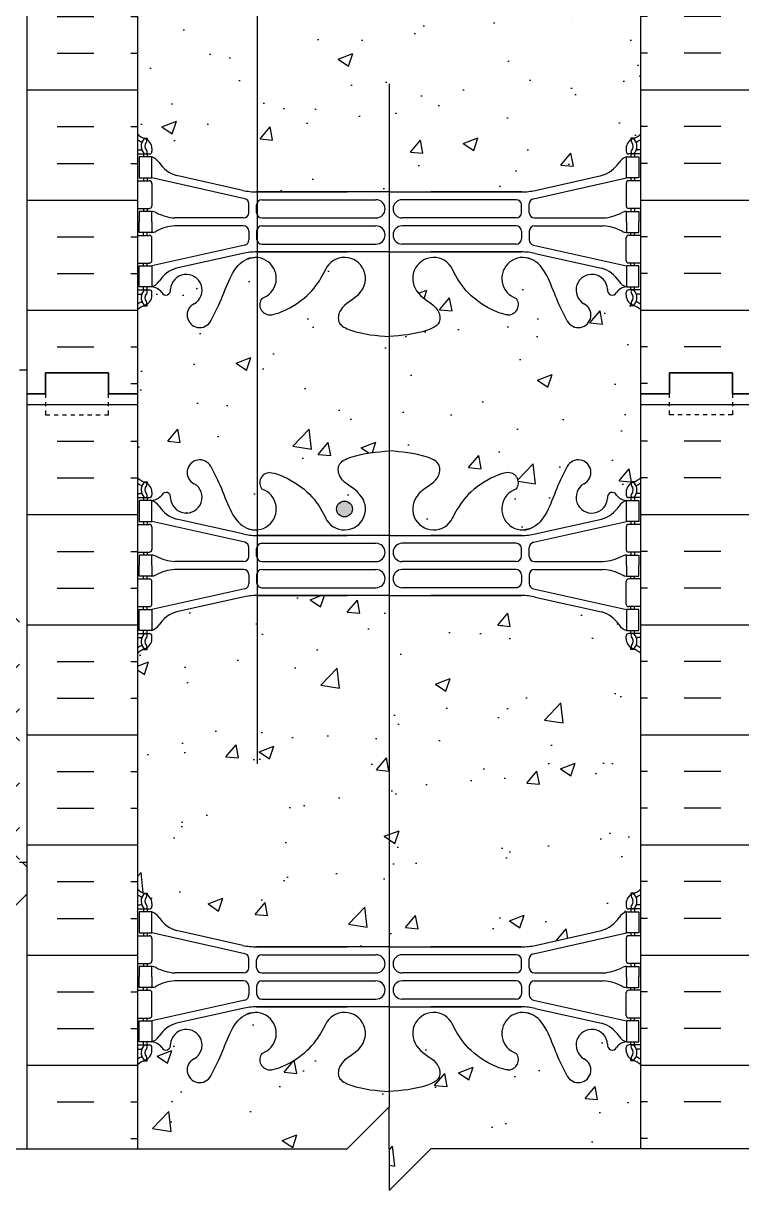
# Model space of a CAD drawing. Header units: inches. Extents: x 319.6 to 370.3, y 144.4 to 237.7.
# Drawn here: x 337.28 to 354.41, y 181.74 to 209.57 of the extents above; entities that cross this region are included whole.
import ezdxf

# ---------------------------------------------------------------- set-up
doc = ezdxf.new("R2010")
doc.units = ezdxf.units.IN
doc.header["$LTSCALE"] = 0.5
doc.header["$MEASUREMENT"] = 0
doc.linetypes.add('DASHED2', pattern=[0.375, 0.25, -0.125])
for name, color, linetype in [('HATCH', 12, 'Continuous'), ('line25', 2, 'Continuous'), ('LINE3', 3, 'Continuous'), ('LINE50', 5, 'Continuous'), ('LINE9', 9, 'Continuous'), ('Web_Edge', 9, 'Continuous')]:
    doc.layers.add(name, color=color, linetype=linetype)
pattern_1 = [(50, (0, 0), (3.5863, -0.31376), [0.375, -4.125]), (355, (0, 0), (-0.693757, 3.76096), [0.3, -3.3]), (100.4514, (0.299, -0.026), (2.892544, 3.4472), [0.3187, -3.50571]), (46.1842, (0, 1), (5.336207, -0.827596), [0.5625, -6.1875]), (96.6356, (0.4447, 0.931), (4.67331, 4.87059), [0.47805, -5.25857]), (351.1842, (0, 1), (4.67331, 4.87059), [0.45, -4.95]), (21, (0.5, 0.75), (2.984535, -2.013094), [0.375, -4.125]), (326, (0.5, 0.75), (1.216577, 3.62575), [0.3, -3.3]), (71.4514, (0.7487, 0.5822), (4.201112, 1.612656), [0.3187, -3.50571]), (37.5, (0, 0), (0.0607993, 1.6644693), [0, -3.26, 0, -3.35, 0, -3.3125]), (7.5, (0, 0), (1.315348, 1.9720586), [0, -1.91, 0, -3.185, 0, -1.2625]), (327.5, (-1.115, 0), (2.669112, -0.1127744), [0, -1.25, 0, -3.9, 0, -5.175]), (317.5, (-1.615, 0), (2.915931, 0.500525), [0, -1.625, 0, -2.59, 0, -3.675])]

# ---------------------------------------------------------------- blocks, each defined once
blk = doc.blocks.new('12-inch Hinge Pin Web')
at = {"layer": 'Web_Edge'}
for p, q in [((349.969, 208.905), (350.059, 208.905)), ((350.059, 208.905), (350.059, 208.863)), ((361.677, 208.905), (361.587, 208.905)), ((361.587, 208.905), (361.587, 208.863)), ((349.823, 208.626), (349.901, 208.626)), ((349.823, 208.526), (350.107, 208.526)), ((349.969, 208.526), (349.969, 208.456)), ((350.059, 208.526), (350.059, 208.456)), ((350.169, 208.656), (350.169, 208.588)), ((361.477, 208.656), (361.477, 208.588)), ((361.823, 208.526), (361.54, 208.526)), ((361.587, 208.526), (361.587, 208.456)), ((361.677, 208.526), (361.677, 208.456)), ((361.823, 208.626), (361.746, 208.626)), ((349.969, 207.956), (349.969, 207.886)), ((350.059, 207.956), (350.059, 207.886)), ((352.382, 207.459), (350.164, 207.956)), ((352.339, 207.658), (350.758, 208.011)), ((359.265, 207.459), (361.482, 207.956)), ((359.308, 207.658), (360.889, 208.011)), ((361.587, 207.956), (361.587, 207.886)), ((361.677, 207.956), (361.677, 207.886)), ((349.823, 207.886), (350.107, 207.886)), ((350.169, 207.823), (350.169, 207.288)), ((352.666, 207.622), (354.823, 207.622)), ((355.823, 207.622), (352.666, 207.622)), ((355.823, 207.622), (358.981, 207.622)), ((358.981, 207.622), (356.823, 207.622)), ((361.477, 207.823), (361.477, 207.288)), ((361.823, 207.886), (361.54, 207.886)), ((352.48, 207.125), (352.48, 207.337)), ((352.792, 207.435), (355.511, 207.435)), ((358.855, 207.435), (356.135, 207.435)), ((359.167, 207.125), (359.167, 207.337)), ((349.823, 207.226), (350.107, 207.226)), ((349.969, 207.226), (349.969, 207.156)), ((350.059, 207.226), (350.059, 207.156)), ((352.667, 207.126), (352.667, 207.31)), ((358.98, 207.126), (358.98, 207.31)), ((361.823, 207.226), (361.54, 207.226)), ((361.587, 207.226), (361.587, 207.156)), ((361.677, 207.226), (361.677, 207.156)), ((352.355, 207), (350.717, 207)), ((352.355, 206.812), (350.717, 206.812)), ((352.792, 207.001), (355.511, 207.001)), ((352.792, 206.811), (355.511, 206.811)), ((358.855, 207.001), (356.135, 207.001)), ((358.855, 206.811), (356.135, 206.811)), ((359.292, 207), (360.93, 207)), ((359.292, 206.812), (360.93, 206.812)), ((349.823, 206.586), (350.107, 206.586)), ((349.969, 206.586), (349.969, 206.656)), ((350.059, 206.586), (350.059, 206.656)), ((350.169, 205.988), (350.169, 206.523)), ((352.48, 206.687), (352.48, 206.475)), ((352.667, 206.686), (352.667, 206.502)), ((358.98, 206.686), (358.98, 206.502)), ((359.167, 206.687), (359.167, 206.475)), ((361.477, 205.988), (361.477, 206.523)), ((361.823, 206.586), (361.54, 206.586)), ((361.587, 206.586), (361.587, 206.656)), ((361.677, 206.586), (361.677, 206.656)), ((352.382, 206.353), (350.164, 205.856)), ((352.792, 206.377), (355.511, 206.377)), ((358.855, 206.377), (356.135, 206.377)), ((359.265, 206.353), (361.482, 205.856)), ((352.339, 206.154), (350.758, 205.801)), ((352.666, 206.19), (354.823, 206.19)), ((355.823, 206.19), (352.666, 206.19)), ((355.823, 206.19), (358.981, 206.19)), ((358.981, 206.19), (356.823, 206.19)), ((359.308, 206.154), (360.889, 205.801)), ((349.823, 205.926), (350.107, 205.926)), ((349.969, 205.856), (349.969, 205.926)), ((350.059, 205.856), (350.059, 205.926)), ((361.823, 205.926), (361.54, 205.926)), ((361.587, 205.856), (361.587, 205.926)), ((361.677, 205.856), (361.677, 205.926)), ((349.823, 205.286), (350.107, 205.286)), ((349.823, 205.186), (349.901, 205.186)), ((349.969, 205.286), (349.969, 205.356)), ((350.059, 205.286), (350.059, 205.356)), ((350.169, 205.156), (350.169, 205.223)), ((361.477, 205.156), (361.477, 205.223)), ((361.823, 205.286), (361.54, 205.286)), ((361.587, 205.286), (361.587, 205.356)), ((361.677, 205.286), (361.677, 205.356)), ((361.823, 205.186), (361.746, 205.186)), ((349.969, 204.907), (350.059, 204.907)), ((350.059, 204.907), (350.059, 204.949)), ((361.587, 204.907), (361.587, 204.949)), ((361.677, 204.907), (361.587, 204.907)), ((349.969, 199.097), (350.059, 199.097)), ((350.059, 199.097), (350.059, 199.055)), ((361.677, 199.097), (361.587, 199.097)), ((361.587, 199.097), (361.587, 199.055)), ((349.823, 198.818), (349.901, 198.818)), ((349.823, 198.718), (350.107, 198.718)), ((349.969, 198.718), (349.969, 198.648)), ((350.059, 198.718), (350.059, 198.648)), ((350.169, 198.848), (350.169, 198.781)), ((361.477, 198.848), (361.477, 198.781)), ((361.823, 198.718), (361.54, 198.718)), ((361.587, 198.718), (361.587, 198.648)), ((361.677, 198.718), (361.677, 198.648)), ((361.823, 198.818), (361.746, 198.818)), ((352.339, 197.85), (350.758, 198.203)), ((359.308, 197.85), (360.889, 198.203)), ((349.823, 198.078), (350.107, 198.078)), ((349.969, 198.148), (349.969, 198.078)), ((350.059, 198.148), (350.059, 198.078)), ((352.382, 197.652), (350.164, 198.148)), ((350.169, 198.016), (350.169, 197.481)), ((359.265, 197.652), (361.482, 198.148)), ((361.477, 198.016), (361.477, 197.481)), ((361.823, 198.078), (361.54, 198.078)), ((361.587, 198.148), (361.587, 198.078)), ((361.677, 198.148), (361.677, 198.078)), ((352.666, 197.814), (354.823, 197.814)), ((355.823, 197.814), (352.666, 197.814)), ((352.792, 197.627), (355.511, 197.627)), ((355.823, 197.814), (358.981, 197.814)), ((358.855, 197.627), (356.135, 197.627)), ((358.981, 197.814), (356.823, 197.814)), ((349.823, 197.418), (350.107, 197.418)), ((349.969, 197.418), (349.969, 197.348)), ((350.059, 197.418), (350.059, 197.348)), ((352.48, 197.317), (352.48, 197.53)), ((352.667, 197.318), (352.667, 197.502)), ((358.98, 197.318), (358.98, 197.502)), ((359.167, 197.317), (359.167, 197.53)), ((361.823, 197.418), (361.54, 197.418)), ((361.587, 197.418), (361.587, 197.348)), ((361.677, 197.418), (361.677, 197.348)), ((352.355, 197.192), (350.717, 197.192)), ((352.792, 197.193), (355.511, 197.193)), ((358.855, 197.193), (356.135, 197.193)), ((359.292, 197.192), (360.93, 197.192)), ((349.823, 196.778), (350.107, 196.778)), ((349.969, 196.778), (349.969, 196.848)), ((350.059, 196.778), (350.059, 196.848)), ((352.355, 197.004), (350.717, 197.004)), ((352.48, 196.879), (352.48, 196.667)), ((352.667, 196.878), (352.667, 196.694)), ((352.792, 197.003), (355.511, 197.003)), ((358.855, 197.003), (356.135, 197.003)), ((358.98, 196.878), (358.98, 196.694)), ((359.167, 196.879), (359.167, 196.667)), ((359.292, 197.004), (360.93, 197.004)), ((361.823, 196.778), (361.54, 196.778)), ((361.587, 196.778), (361.587, 196.848)), ((361.677, 196.778), (361.677, 196.848)), ((352.382, 196.545), (350.164, 196.048)), ((350.169, 196.181), (350.169, 196.716)), ((352.792, 196.569), (355.511, 196.569)), ((358.855, 196.569), (356.135, 196.569)), ((359.265, 196.545), (361.482, 196.048)), ((361.477, 196.181), (361.477, 196.716)), ((352.339, 196.347), (350.758, 195.994)), ((352.666, 196.383), (354.823, 196.383)), ((355.823, 196.383), (352.666, 196.383)), ((355.823, 196.383), (358.981, 196.383)), ((358.981, 196.383), (356.823, 196.383)), ((359.308, 196.347), (360.889, 195.994)), ((349.823, 196.118), (350.107, 196.118)), ((349.969, 196.048), (349.969, 196.118)), ((350.059, 196.048), (350.059, 196.118)), ((361.823, 196.118), (361.54, 196.118)), ((361.587, 196.048), (361.587, 196.118)), ((361.677, 196.048), (361.677, 196.118)), ((349.823, 195.478), (350.107, 195.478)), ((349.823, 195.378), (349.901, 195.378)), ((349.969, 195.478), (349.969, 195.548)), ((350.059, 195.478), (350.059, 195.548)), ((350.169, 195.348), (350.169, 195.416)), ((361.477, 195.348), (361.477, 195.416)), ((361.823, 195.478), (361.54, 195.478)), ((361.587, 195.478), (361.587, 195.548)), ((361.677, 195.478), (361.677, 195.548)), ((361.823, 195.378), (361.746, 195.378)), ((349.969, 195.099), (350.059, 195.099)), ((350.059, 195.099), (350.059, 195.141)), ((361.587, 195.099), (361.587, 195.141)), ((361.677, 195.099), (361.587, 195.099))]:
    blk.add_line(p, q, dxfattribs=at)
for points in [[(349.864, 207.956), (350.164, 207.956), (350.164, 208.456), (349.864, 208.456)], [(361.782, 207.956), (361.482, 207.956), (361.482, 208.456), (361.782, 208.456)], [(349.864, 205.856), (350.164, 205.856), (350.164, 205.356), (349.864, 205.356)], [(361.782, 205.856), (361.482, 205.856), (361.482, 205.356), (361.782, 205.356)], [(349.864, 198.148), (350.164, 198.148), (350.164, 198.648), (349.864, 198.648)], [(361.782, 198.148), (361.482, 198.148), (361.482, 198.648), (361.782, 198.648)], [(349.864, 196.048), (350.164, 196.048), (350.164, 195.548), (349.864, 195.548)], [(361.782, 196.048), (361.482, 196.048), (361.482, 195.548), (361.782, 195.548)]]:
    blk.add_lwpolyline(points, close=True, dxfattribs=at)
for points in [[(350.164, 206.906), (350.164, 207.156), (349.864, 207.156), (349.864, 206.906)], [(361.482, 206.906), (361.482, 207.156), (361.782, 207.156), (361.782, 206.906)], [(350.164, 206.906), (350.164, 206.656), (349.864, 206.656), (349.864, 206.906)], [(361.482, 206.906), (361.482, 206.656), (361.782, 206.656), (361.782, 206.906)], [(350.164, 197.098), (350.164, 197.348), (349.864, 197.348), (349.864, 197.098)], [(361.482, 197.098), (361.482, 197.348), (361.782, 197.348), (361.782, 197.098)], [(350.164, 197.098), (350.164, 196.848), (349.864, 196.848), (349.864, 197.098)], [(361.482, 197.098), (361.482, 196.848), (361.782, 196.848), (361.782, 197.098)]]:
    blk.add_lwpolyline(points, dxfattribs=at)
for centre, radius, start, end in [((351.309, 209.126), 0.3, 27.597, 243.9425), ((360.337, 209.126), 0.3, 296.0575, 152.403), ((352.982, 208.879), 0.242, 90, 218.2327), ((358.665, 208.879), 0.242, 321.7673, 90), ((350.169, 209.363), 0.5, 226.2109, 250.5288), ((350.169, 209.363), 0.6, 234.7832, 245.0748), ((350.163, 208.71), 0.25, 140.1145, 222.4609), ((349.907, 208.8), 0.021, 343.464, 63.9957), ((350.005, 208.841), 0.045, 321.448, 139.1879), ((349.919, 208.656), 0.25, 0, 70.5288), ((350.163, 208.71), 0.16, 140.0001, 222.4609), ((350.989, 208.532), 0.375, 182.9237, 59.8675), ((352.636, 208.254), 0.5, 246.2139, 71.7937), ((359.011, 208.254), 0.5, 108.2063, 293.7861), ((360.657, 208.532), 0.375, 120.1325, 357.0763), ((361.727, 208.656), 0.25, 109.4712, 180), ((361.641, 208.841), 0.045, 40.8121, 218.552), ((361.484, 208.71), 0.16, 317.5391, 39.9999), ((361.477, 209.363), 0.5, 289.4712, 313.7891), ((361.484, 208.71), 0.25, 317.5391, 39.8855), ((361.74, 208.8), 0.021, 116.0043, 196.536), ((361.477, 209.363), 0.6, 294.9252, 305.2168), ((349.902, 208.646), 0.0196, 269.4032, 15.4901), ((350.012, 208.572), 0.045, 222.4609, 42.4609), ((350.107, 208.588), 0.0625, 270, 0), ((350.127, 208.805), 0.352, 276.1291, 321.5331), ((350.042, 208.113), 0.364, 34.9775, 70.3387), ((350.504, 208.537), 0.113, 347.8156, 154.0569), ((354.761, 208.254), 0.5, 204.819, 44.1875), ((356.886, 208.254), 0.5, 135.8125, 335.181), ((361.143, 208.537), 0.113, 25.9431, 192.1844), ((361.52, 208.805), 0.352, 218.4669, 263.8709), ((361.605, 208.113), 0.364, 109.6613, 145.0225), ((361.54, 208.588), 0.0625, 180, 270), ((361.635, 208.572), 0.045, 137.5391, 317.5391), ((361.745, 208.646), 0.0196, 164.5099, 270.5968), ((350.965, 208.725), 0.743, 212.7919, 253.8107), ((360.682, 208.725), 0.743, 286.1893, 327.2081), ((350.107, 207.823), 0.0625, 0, 90), ((352.666, 209.122), 1.5, 257.4135, 270), ((358.981, 209.122), 1.5, 270, 282.5865), ((361.54, 207.823), 0.0625, 90, 180), ((352.355, 207.337), 0.125, 0, 77.3767), ((352.792, 207.31), 0.125, 90, 180), ((355.511, 207.218), 0.217, 270, 90), ((356.135, 207.218), 0.217, 90, 270), ((358.855, 207.31), 0.125, 0, 90), ((359.292, 207.337), 0.125, 102.6233, 180), ((350.107, 207.288), 0.0625, 270, 0), ((350.16, 206.937), 0.219, 60.4937, 88.92), ((350.806, 208.167), 1.17, 242.6365, 265.6505), ((352.355, 207.125), 0.125, 270, 0), ((352.792, 207.126), 0.125, 180, 270), ((358.855, 207.126), 0.125, 270, 360), ((359.292, 207.125), 0.125, 180, 270), ((360.841, 208.167), 1.17, 274.3495, 297.3635), ((361.487, 206.937), 0.219, 91.08, 119.5063), ((361.54, 207.288), 0.0625, 180, 270), ((350.806, 205.645), 1.17, 94.3495, 117.3635), ((352.355, 206.687), 0.125, 0, 90), ((352.792, 206.686), 0.125, 90, 180), ((355.511, 206.594), 0.217, 270, 90), ((356.135, 206.594), 0.217, 90, 270), ((358.855, 206.686), 0.125, 0, 90), ((359.292, 206.687), 0.125, 90, 180), ((360.841, 205.645), 1.17, 62.6365, 85.6505), ((350.107, 206.523), 0.0625, 0, 90), ((350.16, 206.875), 0.219, 271.08, 299.5063), ((352.792, 206.502), 0.125, 180, 270), ((358.855, 206.502), 0.125, 270, 0), ((361.487, 206.875), 0.219, 240.4937, 268.92), ((361.54, 206.523), 0.0625, 90, 180), ((352.355, 206.475), 0.125, 282.6233, 0), ((359.292, 206.475), 0.125, 180, 257.3767), ((350.107, 205.988), 0.0625, 270, 0), ((352.666, 204.69), 1.5, 90, 102.5865), ((358.981, 204.69), 1.5, 77.4135, 90), ((361.54, 205.988), 0.0625, 180, 270), ((350.965, 205.087), 0.743, 106.1893, 147.2081), ((360.682, 205.087), 0.743, 32.7919, 73.8107), ((350.042, 205.699), 0.364, 289.6613, 325.0225), ((361.605, 205.699), 0.364, 214.9775, 250.3387), ((349.902, 205.166), 0.0196, 344.5099, 90.5968), ((350.163, 205.101), 0.25, 137.5391, 219.8855), ((350.012, 205.24), 0.045, 317.5391, 137.5391), ((350.163, 205.101), 0.16, 137.5391, 219.9999), ((349.919, 205.156), 0.25, 289.4712, 360), ((350.107, 205.223), 0.0625, 360, 90), ((361.54, 205.223), 0.0625, 90, 180), ((361.727, 205.156), 0.25, 180, 250.5288), ((361.635, 205.24), 0.045, 42.4609, 222.4609), ((361.484, 205.101), 0.16, 320.0001, 42.4609), ((361.484, 205.101), 0.25, 320.1145, 42.4609), ((361.745, 205.166), 0.0196, 89.4032, 195.4901), ((350.169, 204.449), 0.6, 114.9252, 125.2168), ((350.169, 204.449), 0.5, 109.4712, 133.7891), ((349.907, 205.012), 0.021, 296.0043, 16.536), ((350.005, 204.97), 0.045, 220.8121, 38.552), ((361.641, 204.97), 0.045, 141.448, 319.1879), ((361.477, 204.449), 0.5, 46.2109, 70.5288), ((361.74, 205.012), 0.021, 163.464, 243.9957), ((361.477, 204.449), 0.6, 54.7832, 65.0748), ((350.169, 199.555), 0.5, 226.2109, 250.5288), ((350.169, 199.555), 0.6, 234.7832, 245.0748), ((350.163, 198.903), 0.25, 140.1145, 222.4609), ((349.907, 198.992), 0.021, 343.464, 63.9957), ((350.005, 199.034), 0.045, 321.448, 139.1879), ((349.919, 198.848), 0.25, 0, 70.5288), ((350.163, 198.903), 0.16, 140.0001, 222.4609), ((361.727, 198.848), 0.25, 109.4712, 180), ((361.641, 199.034), 0.045, 40.8121, 218.552), ((361.484, 198.903), 0.16, 317.5391, 39.9999), ((361.477, 199.555), 0.5, 289.4712, 313.7891), ((361.484, 198.903), 0.25, 317.5391, 39.8855), ((361.74, 198.992), 0.021, 116.0043, 196.536), ((361.477, 199.555), 0.6, 294.9252, 305.2168), ((349.902, 198.838), 0.0196, 269.4032, 15.4901), ((350.012, 198.764), 0.045, 222.4609, 42.4609), ((350.107, 198.781), 0.0625, 270, 0), ((361.54, 198.781), 0.0625, 180, 270), ((361.635, 198.764), 0.045, 137.5391, 317.5391), ((361.745, 198.838), 0.0196, 164.5099, 270.5968), ((350.042, 198.306), 0.364, 34.9775, 70.3387), ((350.965, 198.917), 0.743, 212.7919, 253.8107), ((360.682, 198.917), 0.743, 286.1893, 327.2081), ((361.605, 198.306), 0.364, 109.6613, 145.0225), ((350.107, 198.016), 0.0625, 0, 90), ((361.54, 198.016), 0.0625, 90, 180), ((352.666, 199.314), 1.5, 257.4135, 270), ((352.355, 197.53), 0.125, 0, 77.3767), ((352.792, 197.502), 0.125, 90, 180), ((355.511, 197.41), 0.217, 270, 90), ((356.135, 197.41), 0.217, 90, 270), ((358.855, 197.502), 0.125, 0, 90), ((358.981, 199.314), 1.5, 270, 282.5865), ((359.292, 197.53), 0.125, 102.6233, 180), ((350.107, 197.481), 0.0625, 270, 0), ((350.16, 197.13), 0.219, 60.4937, 88.92), ((350.806, 198.359), 1.17, 242.6365, 265.6505), ((352.355, 197.317), 0.125, 270, 0), ((352.792, 197.318), 0.125, 180, 270), ((358.855, 197.318), 0.125, 270, 360), ((359.292, 197.317), 0.125, 180, 270), ((360.841, 198.359), 1.17, 274.3495, 297.3635), ((361.487, 197.13), 0.219, 91.08, 119.5063), ((361.54, 197.481), 0.0625, 180, 270), ((350.107, 196.716), 0.0625, 0, 90), ((350.16, 197.067), 0.219, 271.08, 299.5063), ((350.806, 195.837), 1.17, 94.3495, 117.3635), ((352.355, 196.879), 0.125, 0, 90), ((352.792, 196.878), 0.125, 90, 180), ((355.511, 196.786), 0.217, 270, 90), ((356.135, 196.786), 0.217, 90, 270), ((358.855, 196.878), 0.125, 0, 90), ((359.292, 196.879), 0.125, 90, 180), ((360.841, 195.837), 1.17, 62.6365, 85.6505), ((361.487, 197.067), 0.219, 240.4937, 268.92), ((361.54, 196.716), 0.0625, 90, 180), ((352.355, 196.667), 0.125, 282.6233, 0), ((352.792, 196.694), 0.125, 180, 270), ((358.855, 196.694), 0.125, 270, 0), ((359.292, 196.667), 0.125, 180, 257.3767), ((352.666, 194.883), 1.5, 90, 102.5865), ((352.636, 195.75), 0.5, 288.2063, 113.7861), ((354.761, 195.75), 0.5, 315.8125, 155.181), ((356.886, 195.75), 0.5, 24.819, 224.1875), ((359.011, 195.75), 0.5, 66.2139, 251.7937), ((358.981, 194.883), 1.5, 77.4135, 90), ((350.107, 196.181), 0.0625, 270, 0), ((350.965, 195.28), 0.743, 106.1893, 147.2081), ((360.682, 195.28), 0.743, 32.7919, 73.8107), ((361.54, 196.181), 0.0625, 180, 270), ((350.042, 195.891), 0.364, 289.6613, 325.0225), ((350.989, 195.472), 0.375, 300.1325, 177.0763), ((360.657, 195.472), 0.375, 2.9237, 239.8675), ((361.605, 195.891), 0.364, 214.9775, 250.3387), ((349.902, 195.359), 0.0196, 344.5099, 90.5968), ((350.163, 195.294), 0.25, 137.5391, 219.8855), ((350.012, 195.432), 0.045, 317.5391, 137.5391), ((350.163, 195.294), 0.16, 137.5391, 219.9999), ((350.107, 195.416), 0.0625, 360, 90), ((350.127, 195.199), 0.352, 38.4669, 83.8709), ((350.504, 195.467), 0.113, 205.9431, 12.1844), ((361.143, 195.467), 0.113, 167.8156, 334.0569), ((361.52, 195.199), 0.352, 96.1291, 141.5331), ((361.54, 195.416), 0.0625, 90, 180), ((361.635, 195.432), 0.045, 42.4609, 222.4609), ((361.484, 195.294), 0.16, 320.0001, 42.4609), ((361.484, 195.294), 0.25, 320.1145, 42.4609), ((361.745, 195.359), 0.0196, 89.4032, 195.4901), ((350.169, 194.641), 0.6, 114.9252, 125.2168), ((350.169, 194.641), 0.5, 109.4712, 133.7891), ((349.907, 195.204), 0.021, 296.0043, 16.536), ((350.005, 195.163), 0.045, 220.8121, 38.552), ((349.919, 195.348), 0.25, 289.4712, 360), ((351.309, 194.878), 0.3, 116.0575, 332.403), ((352.982, 195.125), 0.242, 141.7673, 270), ((358.665, 195.125), 0.242, 270, 38.2327), ((360.337, 194.878), 0.3, 207.597, 63.9425), ((361.727, 195.348), 0.25, 180, 250.5288), ((361.641, 195.163), 0.045, 141.448, 319.1879), ((361.477, 194.641), 0.5, 46.2109, 70.5288), ((361.74, 195.204), 0.021, 163.464, 243.9957), ((361.477, 194.641), 0.6, 54.7832, 65.0748)]:
    blk.add_arc(centre, radius, start, end, dxfattribs=at)
for points, knots in [([(355.119, 208.603), (355.012, 208.766), (354.652, 208.856), (354.575, 209.352), (355.123, 209.588), (355.527, 209.616), (355.823, 209.637)], [0.229407, 0.229407, 0.229407, 0.229407, 0.844432, 1.128849, 1.464331, 2.389004, 2.389004, 2.389004, 2.389004]), ([(356.527, 208.603), (356.635, 208.766), (356.995, 208.856), (357.072, 209.352), (356.524, 209.588), (356.12, 209.616), (355.823, 209.637)], [0.229407, 0.229407, 0.229407, 0.229407, 0.844432, 1.128849, 1.464331, 2.389004, 2.389004, 2.389004, 2.389004]), ([(351.575, 209.265), (351.661, 209.098), (351.914, 208.608), (352.128, 207.859), (352.538, 207.764), (352.595, 207.756)], [0, 0, 0, 0, 0.579211, 1.703896, 1.875321, 1.875321, 1.875321, 1.875321]), ([(352.982, 209.121), (353.103, 209.123), (353.937, 208.766), (354.176, 208.309), (354.317, 208.026)], [0.038125, 0.038125, 0.038125, 0.038125, 0.320663, 1.258119, 1.258119, 1.258119, 1.258119]), ([(358.665, 209.121), (358.544, 209.123), (357.71, 208.766), (357.471, 208.309), (357.33, 208.026)], [0.038125, 0.038125, 0.038125, 0.038125, 0.320663, 1.258119, 1.258119, 1.258119, 1.258119]), ([(360.072, 209.265), (359.986, 209.098), (359.733, 208.608), (359.519, 207.859), (359.109, 207.764), (359.052, 207.756)], [0, 0, 0, 0, 0.579211, 1.703896, 1.875321, 1.875321, 1.875321, 1.875321]), ([(351.575, 194.739), (351.661, 194.906), (351.914, 195.396), (352.128, 196.145), (352.538, 196.24), (352.595, 196.248)], [0, 0, 0, 0, 0.579211, 1.703896, 1.875321, 1.875321, 1.875321, 1.875321]), ([(360.072, 194.739), (359.986, 194.906), (359.733, 195.396), (359.519, 196.145), (359.109, 196.24), (359.052, 196.248)], [0, 0, 0, 0, 0.579211, 1.703896, 1.875321, 1.875321, 1.875321, 1.875321]), ([(352.982, 194.883), (353.103, 194.881), (353.937, 195.239), (354.176, 195.695), (354.317, 195.979)], [0.038125, 0.038125, 0.038125, 0.038125, 0.320663, 1.258119, 1.258119, 1.258119, 1.258119]), ([(358.665, 194.883), (358.544, 194.881), (357.71, 195.239), (357.471, 195.695), (357.33, 195.979)], [0.038125, 0.038125, 0.038125, 0.038125, 0.320663, 1.258119, 1.258119, 1.258119, 1.258119]), ([(355.119, 195.401), (355.012, 195.238), (354.652, 195.148), (354.575, 194.652), (355.123, 194.416), (355.527, 194.388), (355.823, 194.367)], [0.229407, 0.229407, 0.229407, 0.229407, 0.844432, 1.128849, 1.464331, 2.389004, 2.389004, 2.389004, 2.389004]), ([(356.527, 195.401), (356.635, 195.238), (356.995, 195.148), (357.072, 194.652), (356.524, 194.416), (356.12, 194.388), (355.823, 194.367)], [0.229407, 0.229407, 0.229407, 0.229407, 0.844432, 1.128849, 1.464331, 2.389004, 2.389004, 2.389004, 2.389004])]:
    blk.add_open_spline(points, degree=3, knots=knots, dxfattribs=at)
for points in [[(352.667, 207.131), (352.667, 207.305)], [(358.98, 207.131), (358.98, 207.305)], [(352.667, 206.681), (352.667, 206.507)], [(358.98, 206.681), (358.98, 206.507)], [(352.667, 197.323), (352.667, 197.497)], [(358.98, 197.323), (358.98, 197.497)], [(352.667, 196.873), (352.667, 196.699)], [(358.98, 196.873), (358.98, 196.699)]]:
    blk.add_open_spline(points, degree=1, dxfattribs=at)

msp = doc.modelspace()

# ---------------------------------------------------------------- hatches: boundary and pattern name
at = {"layer": 'HATCH'}
h = msp.add_hatch(dxfattribs=at)
h.set_pattern_fill('INSUL', color=256, scale=7, style=0)
h.set_pattern_definition([(0, (-2586.1623, -196.2666), (0, 2.625), []), (0, (-2586.1623, -195.3916), (0, 2.625), [0.875, -0.875]), (0, (-2586.1623, -194.5166), (0, 2.625), [0.875, -0.875])])
h.paths.add_polyline_path([(337.374, 200.743), (337.812, 200.743), (337.812, 201.243), (339.312, 201.243), (339.312, 200.743), (339.999, 200.743), (339.999, 218.743), (339.312, 218.743), (339.312, 219.243), (337.812, 219.243), (337.812, 218.743), (337.374, 218.743)])
h = msp.add_hatch(dxfattribs=at)
h.set_pattern_fill('INSUL', color=256, scale=7, style=0)
h.set_pattern_definition([(180, (3278.161, -196.2666), (0, 2.625), []), (180, (3278.161, -195.3916), (0, 2.625), [0.875, -0.875]), (180, (3278.161, -194.5166), (0, 2.625), [0.875, -0.875])])
h.paths.add_polyline_path([(354.624, 200.743), (354.187, 200.743), (354.187, 201.243), (352.687, 201.243), (352.687, 200.743), (351.999, 200.743), (351.999, 218.743), (352.687, 218.743), (352.687, 219.243), (354.187, 219.243), (354.187, 218.743), (354.624, 218.743)])
h = msp.add_hatch(dxfattribs=at)
h.set_pattern_fill('AR-CONC', color=256, scale=0.5)
h.set_pattern_definition(pattern_1)
h.paths.add_polyline_path([(351.999, 212.551, 0.088416), (351.853, 212.648), (351.763, 212.648), (351.763, 212.69, -0.249069), (351.653, 212.897), (351.653, 212.964, -0.414214), (351.716, 213.027), (351.763, 213.027), (351.763, 213.097), (351.658, 213.097, -0.155529), (351.483, 213.231, 0.180914), (351.065, 213.542), (349.484, 213.895, 0.054974), (349.157, 213.931), (346.999, 213.931), (345.999, 213.931), (342.841, 213.931, 0.054974), (342.515, 213.895), (340.934, 213.542, 0.180914), (340.516, 213.231, -0.155529), (340.34, 213.097), (340.235, 213.097), (340.235, 213.027), (340.283, 213.027, -0.414214), (340.345, 212.964), (340.345, 212.897, -0.249069), (340.235, 212.69), (340.235, 212.648), (340.145, 212.648, 0.088416), (339.999, 212.551), (339.999, 209.743, -0.254001), (340.267, 209.61, -0.520567), (340.536, 209.61, -0.520567), (340.921, 209.61, -0.520567), (341.254, 209.61, -0.520567), (341.831, 209.61, -0.520567), (342.19, 209.61, -0.520567), (342.601, 209.61, -0.520567), (343.113, 209.635, -0.520567), (343.421, 209.635, -0.520567), (343.908, 209.635, -0.520567), (344.268, 209.584, -0.520567), (344.614, 209.584, -0.520567), (344.909, 209.584, -0.520567), (345.511, 209.584, -0.520567), (345.755, 209.584, -0.520567), (345.973, 209.61, -0.520567), (346.191, 209.584, -0.520567), (346.435, 209.584, -0.520567), (347.037, 209.584, -0.520567), (347.332, 209.584, -0.520567), (347.678, 209.584, -0.450483), (347.999, 209.668, -0.450483), (348.32, 209.584, -0.520567), (348.666, 209.584, -0.520567), (348.961, 209.584, -0.520567), (349.564, 209.584, -0.520567), (349.808, 209.584, -0.440416), (349.999, 209.632, -0.440416), (350.191, 209.584, -0.520567), (350.435, 209.584, -0.520567), (351.037, 209.584, -0.520567), (351.332, 209.584, -0.520567), (351.678, 209.584, -0.45049), (351.999, 209.668)])
h.paths.add_polyline_path([(351.065, 205.944, 0.17445), (351.472, 206.24, -0.168672), (351.658, 206.389), (351.763, 206.389), (351.763, 206.459), (351.716, 206.459, -0.414214), (351.653, 206.522), (351.653, 206.589, -0.249069), (351.763, 206.796), (351.763, 206.838), (351.853, 206.838, 0.088416), (351.999, 206.935), (351.999, 209.668, 0.45049), (351.678, 209.584, 0.520567), (351.332, 209.584, 0.520567), (351.037, 209.584, 0.520567), (350.435, 209.584, 0.520567), (350.191, 209.584, 0.440416), (349.999, 209.632, 0.440416), (349.808, 209.584, 0.520567), (349.564, 209.584, 0.520567), (348.961, 209.584, 0.520567), (348.666, 209.584, 0.520567), (348.32, 209.584, 0.450483), (347.999, 209.668, 0.450483), (347.678, 209.584, 0.520567), (347.332, 209.584, 0.520567), (347.037, 209.584, 0.520567), (346.435, 209.584, 0.520567), (346.191, 209.584, 0.520567), (345.973, 209.61, 0.520567), (345.755, 209.584, 0.520567), (345.511, 209.584, 0.520567), (344.909, 209.584, 0.520567), (344.614, 209.584, 0.520567), (344.268, 209.584, 0.520567), (343.908, 209.635, 0.520567), (343.421, 209.635, 0.520567), (343.113, 209.635, 0.520567), (342.601, 209.61, 0.520567), (342.19, 209.61, 0.520567), (341.831, 209.61, 0.520567), (341.254, 209.61, 0.520567), (340.921, 209.61, 0.520567), (340.536, 209.61, 0.520567), (340.267, 209.61, 0.254001), (339.999, 209.743), (339.999, 206.935, 0.088416), (340.145, 206.838), (340.235, 206.838), (340.235, 206.796, -0.249069), (340.345, 206.589), (340.345, 206.522, -0.414214), (340.283, 206.459), (340.235, 206.459), (340.235, 206.389), (340.34, 206.389, -0.168672), (340.526, 206.24, 0.17445), (340.934, 205.944), (342.515, 205.591, 0.054974), (342.841, 205.555), (344.999, 205.555), (345.999, 205.555), (349.157, 205.555, 0.054974), (349.484, 205.591)])
h = msp.add_hatch(dxfattribs=at)
h.set_pattern_fill('AR-CONC', color=256, scale=0.5)
h.set_pattern_definition(pattern_1)
edge = h.paths.add_edge_path()
edge.add_arc((351.653, 202.382), 0.5, 46.2109, 66.4218)
edge.add_line((351.853, 202.84), (351.763, 202.84))
edge.add_line((351.763, 202.84), (351.763, 202.882))
edge.add_arc((351.903, 203.089), 0.25, 180, 235.9442, ccw=False)
edge.add_line((351.653, 203.089), (351.653, 203.157))
edge.add_arc((351.716, 203.157), 0.0625, 90, 180, ccw=False)
edge.add_line((351.716, 203.219), (351.763, 203.219))
edge.add_line((351.763, 203.219), (351.763, 203.289))
edge.add_line((351.763, 203.289), (351.658, 203.289))
edge.add_arc((351.696, 202.94), 0.352, 96.1291, 141.5331)
edge.add_arc((351.319, 203.208), 0.113, 167.8156, 334.0569, ccw=False)
edge.add_arc((350.833, 203.213), 0.375, 2.9237, 239.8675)
edge.add_arc((350.513, 202.619), 0.3, -152.403, 63.9425, ccw=False)
edge.add_spline(control_points=[(350.248, 202.48), (350.162, 202.647), (349.909, 203.137), (349.714, 203.818), (349.388, 203.948)], knot_values=[0, 0, 0, 0, 0.579211, 1.703896, 1.703896, 1.703896, 1.703896], degree=3, periodic=0)
edge.add_spline(control_points=[(349.388, 203.948), (349.339, 203.968), (349.285, 203.981), (349.228, 203.989)], knot_values=[1.703896, 1.703896, 1.703896, 1.703896, 1.875321, 1.875321, 1.875321, 1.875321], degree=3, periodic=0)
edge.add_arc((349.187, 203.491), 0.5, 85.2926, 251.7937)
edge.add_arc((348.84, 202.866), 0.242, -90, 38.2327, ccw=False)
edge.add_spline(control_points=[(348.84, 202.624), (348.719, 202.622), (347.9, 202.973), (347.655, 203.421), (347.516, 203.701)], knot_values=[0.038125, 0.038125, 0.038125, 0.038125, 0.320663, 1.237398, 1.237398, 1.237398, 1.237398], degree=3, periodic=0)
edge.add_spline(control_points=[(347.506, 203.719), (347.509, 203.713), (347.512, 203.707), (347.516, 203.701)], knot_values=[1.237398, 1.237398, 1.237398, 1.237398, 1.258119, 1.258119, 1.258119, 1.258119], degree=3, periodic=0)
edge.add_arc((347.062, 203.491), 0.5, 28.0183, 224.1875)
edge.add_spline(control_points=[(346.703, 203.142), (346.811, 202.979), (347.171, 202.889), (347.248, 202.393), (346.699, 202.157), (346.296, 202.129), (345.999, 202.108)], knot_values=[0.229407, 0.229407, 0.229407, 0.229407, 0.844432, 1.128849, 1.464331, 2.389004, 2.389004, 2.389004, 2.389004], degree=3, periodic=0)
edge.add_spline(control_points=[(345.999, 202.108), (345.703, 202.129), (345.299, 202.157), (344.751, 202.393), (344.828, 202.889), (345.188, 202.979), (345.295, 203.142)], knot_values=[0.229407, 0.229407, 0.229407, 0.229407, 1.15408, 1.489562, 1.773979, 2.389004, 2.389004, 2.389004, 2.389004], degree=3, periodic=0)
edge.add_arc((344.937, 203.491), 0.5, 315.8125, 511.9817)
edge.add_spline(control_points=[(344.492, 203.719), (344.489, 203.713), (344.486, 203.707), (344.483, 203.701)], knot_values=[1.237398, 1.237398, 1.237398, 1.237398, 1.258119, 1.258119, 1.258119, 1.258119], degree=3, periodic=0)
edge.add_spline(control_points=[(344.483, 203.701), (344.344, 203.421), (344.098, 202.973), (343.279, 202.622), (343.158, 202.624)], knot_values=[0.038125, 0.038125, 0.038125, 0.038125, 0.95486, 1.237398, 1.237398, 1.237398, 1.237398], degree=3, periodic=0)
edge.add_arc((343.158, 202.866), 0.242, 141.7673, 270, ccw=False)
edge.add_arc((342.812, 203.491), 0.5, 288.2063, 454.7074)
edge.add_spline(control_points=[(342.771, 203.989), (342.714, 203.981), (342.66, 203.968), (342.61, 203.948)], knot_values=[1.703896, 1.703896, 1.703896, 1.703896, 1.875321, 1.875321, 1.875321, 1.875321], degree=3, periodic=0)
edge.add_spline(control_points=[(342.61, 203.948), (342.284, 203.818), (342.09, 203.137), (341.837, 202.647), (341.751, 202.48)], knot_values=[0, 0, 0, 0, 1.124685, 1.703896, 1.703896, 1.703896, 1.703896], degree=3, periodic=0)
edge.add_arc((341.485, 202.619), 0.3, 116.0575, 333.0631, ccw=False)
edge.add_arc((341.165, 203.213), 0.375, 300.1325, 537.0763)
edge.add_arc((340.68, 203.208), 0.113, -154.0569, 12.1844, ccw=False)
edge.add_arc((340.303, 202.94), 0.352, 38.4669, 83.8709)
edge.add_line((340.34, 203.289), (340.235, 203.289))
edge.add_line((340.235, 203.289), (340.235, 203.219))
edge.add_line((340.235, 203.219), (340.283, 203.219))
edge.add_arc((340.283, 203.157), 0.0625, 0, 90, ccw=False)
edge.add_line((340.345, 203.157), (340.345, 203.089))
edge.add_arc((340.095, 203.089), 0.25, 304.0558, 360, ccw=False)
edge.add_line((340.235, 202.882), (340.235, 202.84))
edge.add_line((340.235, 202.84), (340.145, 202.84))
edge.add_arc((340.345, 202.382), 0.5, 113.5782, 133.7891)
edge.add_line((339.999, 202.743), (339.999, 200.743))
edge.add_line((339.999, 200.743), (339.999, 198.743))
edge.add_arc((340.345, 199.104), 0.5, 226.2109, 246.4218)
edge.add_line((340.145, 198.646), (340.235, 198.646))
edge.add_line((340.235, 198.646), (340.235, 198.604))
edge.add_arc((340.095, 198.397), 0.25, 0, 55.9442, ccw=False)
edge.add_line((340.345, 198.397), (340.345, 198.329))
edge.add_arc((340.283, 198.329), 0.0625, -90, 0, ccw=False)
edge.add_line((340.283, 198.267), (340.235, 198.267))
edge.add_line((340.235, 198.267), (340.235, 198.197))
edge.add_line((340.235, 198.197), (340.34, 198.197))
edge.add_arc((340.303, 198.546), 0.352, 276.1291, 321.5331)
edge.add_arc((340.68, 198.278), 0.113, -12.1844, 154.0569, ccw=False)
edge.add_arc((341.165, 198.273), 0.375, 182.9237, 419.8675)
edge.add_arc((341.485, 198.867), 0.3, 27.597, 243.9425, ccw=False)
edge.add_spline(control_points=[(341.751, 199.006), (341.837, 198.839), (342.09, 198.349), (342.284, 197.668), (342.61, 197.538)], knot_values=[0, 0, 0, 0, 0.579211, 1.703896, 1.703896, 1.703896, 1.703896], degree=3, periodic=0)
edge.add_spline(control_points=[(342.61, 197.538), (342.66, 197.518), (342.714, 197.505), (342.771, 197.497)], knot_values=[1.703896, 1.703896, 1.703896, 1.703896, 1.875321, 1.875321, 1.875321, 1.875321], degree=3, periodic=0)
edge.add_arc((342.812, 197.995), 0.5, 265.2926, 431.7937)
edge.add_arc((343.158, 198.62), 0.242, 90, 218.2327, ccw=False)
edge.add_spline(control_points=[(343.158, 198.862), (343.279, 198.864), (344.098, 198.513), (344.344, 198.065), (344.483, 197.785)], knot_values=[0.038125, 0.038125, 0.038125, 0.038125, 0.320663, 1.237398, 1.237398, 1.237398, 1.237398], degree=3, periodic=0)
edge.add_spline(control_points=[(344.492, 197.766), (344.489, 197.773), (344.486, 197.779), (344.483, 197.785)], knot_values=[1.237398, 1.237398, 1.237398, 1.237398, 1.258119, 1.258119, 1.258119, 1.258119], degree=3, periodic=0)
edge.add_arc((344.937, 197.995), 0.5, 208.0183, 404.1875)
edge.add_spline(control_points=[(345.295, 198.344), (345.188, 198.507), (344.828, 198.597), (344.751, 199.093), (345.299, 199.329), (345.703, 199.357), (345.999, 199.378)], knot_values=[0.229407, 0.229407, 0.229407, 0.229407, 0.844432, 1.128849, 1.464331, 2.389004, 2.389004, 2.389004, 2.389004], degree=3, periodic=0)
edge.add_spline(control_points=[(345.999, 199.378), (346.296, 199.357), (346.699, 199.329), (347.248, 199.093), (347.171, 198.597), (346.811, 198.507), (346.703, 198.344)], knot_values=[0.229407, 0.229407, 0.229407, 0.229407, 1.15408, 1.489562, 1.773979, 2.389004, 2.389004, 2.389004, 2.389004], degree=3, periodic=0)
edge.add_arc((347.062, 197.995), 0.5, 135.8125, 331.9817)
edge.add_spline(control_points=[(347.506, 197.766), (347.509, 197.773), (347.512, 197.779), (347.516, 197.785)], knot_values=[1.237398, 1.237398, 1.237398, 1.237398, 1.258119, 1.258119, 1.258119, 1.258119], degree=3, periodic=0)
edge.add_spline(control_points=[(347.516, 197.785), (347.655, 198.065), (347.9, 198.513), (348.719, 198.864), (348.84, 198.862)], knot_values=[0.038125, 0.038125, 0.038125, 0.038125, 0.95486, 1.237398, 1.237398, 1.237398, 1.237398], degree=3, periodic=0)
edge.add_arc((348.84, 198.62), 0.242, -38.2327, 90, ccw=False)
edge.add_arc((349.187, 197.995), 0.5, 108.2063, 274.7074)
edge.add_spline(control_points=[(349.228, 197.497), (349.285, 197.505), (349.339, 197.518), (349.388, 197.538)], knot_values=[1.703896, 1.703896, 1.703896, 1.703896, 1.875321, 1.875321, 1.875321, 1.875321], degree=3, periodic=0)
edge.add_spline(control_points=[(349.388, 197.538), (349.714, 197.668), (349.909, 198.349), (350.162, 198.839), (350.248, 199.006)], knot_values=[0, 0, 0, 0, 1.124685, 1.703896, 1.703896, 1.703896, 1.703896], degree=3, periodic=0)
edge.add_arc((350.513, 198.867), 0.3, -63.9425, 153.0631, ccw=False)
edge.add_arc((350.833, 198.273), 0.375, 120.1325, 357.0763)
edge.add_arc((351.319, 198.278), 0.113, 25.9431, 192.1844, ccw=False)
edge.add_arc((351.696, 198.546), 0.352, 218.4669, 263.8709)
edge.add_line((351.658, 198.197), (351.763, 198.197))
edge.add_line((351.763, 198.197), (351.763, 198.267))
edge.add_line((351.763, 198.267), (351.716, 198.267))
edge.add_arc((351.716, 198.329), 0.0625, 180, 270, ccw=False)
edge.add_line((351.653, 198.329), (351.653, 198.397))
edge.add_arc((351.903, 198.397), 0.25, 124.0558, 180, ccw=False)
edge.add_line((351.763, 198.604), (351.763, 198.646))
edge.add_line((351.763, 198.646), (351.853, 198.646))
edge.add_arc((351.653, 199.104), 0.5, 293.5782, 313.7891)
edge.add_line((351.999, 198.743), (351.999, 200.743))
edge.add_line((351.999, 200.743), (351.999, 202.743))
h = msp.add_hatch(dxfattribs=at)
h.set_pattern_fill('INSUL', color=256, scale=7, style=0)
h.set_pattern_definition([(0, (-2586.1623, -214.2666), (0, 2.625), []), (0, (-2586.1623, -213.3916), (0, 2.625), [0.875, -0.875]), (0, (-2586.1623, -212.5166), (0, 2.625), [0.875, -0.875])])
h.paths.add_polyline_path([(337.374, 182.743), (337.812, 182.743), (337.812, 183.243), (339.312, 183.243), (339.312, 182.743), (339.999, 182.743), (339.999, 200.743), (339.312, 200.743), (339.312, 201.243), (337.812, 201.243), (337.812, 200.743), (337.374, 200.743)])
h = msp.add_hatch(dxfattribs=at)
h.set_pattern_fill('INSUL', color=256, scale=7, style=0)
h.set_pattern_definition([(180, (3278.161, -214.2666), (0, 2.625), []), (180, (3278.161, -213.3916), (0, 2.625), [0.875, -0.875]), (180, (3278.161, -212.5166), (0, 2.625), [0.875, -0.875])])
h.paths.add_polyline_path([(354.624, 182.743), (354.187, 182.743), (354.187, 183.243), (352.687, 183.243), (352.687, 182.743), (351.999, 182.743), (351.999, 200.743), (352.687, 200.743), (352.687, 201.243), (354.187, 201.243), (354.187, 200.743), (354.624, 200.743)])
h = msp.add_hatch(dxfattribs=at)
h.set_pattern_fill('AR-CONC', color=256, scale=0.5)
h.set_pattern_definition(pattern_1)
h.paths.add_polyline_path([(351.999, 194.551, 0.088416), (351.853, 194.648), (351.763, 194.648), (351.763, 194.69, -0.249069), (351.653, 194.897), (351.653, 194.964, -0.414214), (351.716, 195.027), (351.763, 195.027), (351.763, 195.097), (351.658, 195.097, -0.168672), (351.472, 195.246, 0.17445), (351.065, 195.542), (349.484, 195.895, 0.054974), (349.157, 195.931), (346.999, 195.931), (345.999, 195.931), (342.841, 195.931, 0.054974), (342.515, 195.895), (340.934, 195.542, 0.17445), (340.526, 195.246, -0.168672), (340.34, 195.097), (340.235, 195.097), (340.235, 195.027), (340.283, 195.027, -0.414214), (340.345, 194.964), (340.345, 194.897, -0.249069), (340.235, 194.69), (340.235, 194.648), (340.145, 194.648, 0.088416), (339.999, 194.551), (339.999, 188.935, 0.088416), (340.145, 188.838), (340.235, 188.838), (340.235, 188.796, -0.249069), (340.345, 188.589), (340.345, 188.522, -0.414214), (340.283, 188.459), (340.235, 188.459), (340.235, 188.389), (340.34, 188.389, -0.168672), (340.526, 188.24, 0.17445), (340.934, 187.944), (342.515, 187.591, 0.054974), (342.841, 187.555), (344.999, 187.555), (345.999, 187.555), (349.157, 187.555, 0.054974), (349.484, 187.591), (351.065, 187.944, 0.17445), (351.472, 188.24, -0.168672), (351.658, 188.389), (351.763, 188.389), (351.763, 188.459), (351.716, 188.459, -0.414214), (351.653, 188.522), (351.653, 188.589, -0.249069), (351.763, 188.796), (351.763, 188.838), (351.853, 188.838, 0.088416), (351.999, 188.935)])
h = msp.add_hatch(dxfattribs=at)
h.set_pattern_fill('EARTH', color=256, scale=8, angle=45, style=0)
h.set_pattern_definition([(45, (326.198, 169.8681), (2e-16, 2.82843), [2, -2]), (45, (325.6676, 170.3985), (2e-16, 2.82843), [2, -2]), (45, (325.1372, 170.9288), (2e-16, 2.82843), [2, -2]), (135, (325.1372, 171.2823), (-2.82843, 4e-16), [2, -2]), (135, (325.6676, 171.8127), (-2.82843, 4e-16), [2, -2]), (135, (326.198, 172.343), (-2.82843, 4e-16), [2, -2])])
h.paths.add_polyline_path([(337.187, 195.577), (319.649, 195.271), (328.419, 187.883), (337.374, 187.883), (337.374, 189.577), (337.187, 189.577)])
h.paths.add_polyline_path([(321.174, 186.772), (329.531, 186.772), (329.531, 188.486), (321.174, 188.486)], flags=9)
h = msp.add_hatch(dxfattribs=at)
h.set_pattern_fill('AR-CONC', color=256, scale=0.5)
h.set_pattern_definition(pattern_1)
edge = h.paths.add_edge_path()
edge.add_arc((351.653, 184.382), 0.5, 46.2109, 66.4218)
edge.add_line((351.853, 184.84), (351.763, 184.84))
edge.add_line((351.763, 184.84), (351.763, 184.882))
edge.add_arc((351.903, 185.089), 0.25, 180, 235.9442, ccw=False)
edge.add_line((351.653, 185.089), (351.653, 185.157))
edge.add_arc((351.716, 185.157), 0.0625, 90, 180, ccw=False)
edge.add_line((351.716, 185.219), (351.763, 185.219))
edge.add_line((351.763, 185.219), (351.763, 185.289))
edge.add_line((351.763, 185.289), (351.658, 185.289))
edge.add_arc((351.696, 184.94), 0.352, 96.1291, 141.5331)
edge.add_arc((351.319, 185.208), 0.113, 167.8156, 334.0569, ccw=False)
edge.add_arc((350.833, 185.213), 0.375, 2.9237, 239.8675)
edge.add_arc((350.513, 184.619), 0.3, -152.403, 63.9425, ccw=False)
edge.add_spline(control_points=[(350.248, 184.48), (350.162, 184.647), (349.909, 185.137), (349.714, 185.818), (349.388, 185.948)], knot_values=[0, 0, 0, 0, 0.579211, 1.703896, 1.703896, 1.703896, 1.703896], degree=3, periodic=0)
edge.add_spline(control_points=[(349.388, 185.948), (349.339, 185.968), (349.285, 185.981), (349.228, 185.989)], knot_values=[1.703896, 1.703896, 1.703896, 1.703896, 1.875321, 1.875321, 1.875321, 1.875321], degree=3, periodic=0)
edge.add_arc((349.187, 185.491), 0.5, 85.2926, 251.7937)
edge.add_arc((348.84, 184.866), 0.242, -90, 38.2327, ccw=False)
edge.add_spline(control_points=[(348.84, 184.624), (348.719, 184.622), (347.9, 184.973), (347.655, 185.421), (347.516, 185.701)], knot_values=[0.038125, 0.038125, 0.038125, 0.038125, 0.320663, 1.237398, 1.237398, 1.237398, 1.237398], degree=3, periodic=0)
edge.add_arc((347.062, 185.491), 0.5, 24.819, 224.1875)
edge.add_spline(control_points=[(346.703, 185.142), (346.811, 184.979), (347.171, 184.889), (347.248, 184.393), (346.699, 184.157), (346.296, 184.129), (345.999, 184.108)], knot_values=[0.229407, 0.229407, 0.229407, 0.229407, 0.844432, 1.128849, 1.464331, 2.389004, 2.389004, 2.389004, 2.389004], degree=3, periodic=0)
edge.add_spline(control_points=[(345.999, 184.108), (345.703, 184.129), (345.299, 184.157), (344.751, 184.393), (344.828, 184.889), (345.188, 184.979), (345.295, 185.142)], knot_values=[0.229407, 0.229407, 0.229407, 0.229407, 1.15408, 1.489562, 1.773979, 2.389004, 2.389004, 2.389004, 2.389004], degree=3, periodic=0)
edge.add_arc((344.937, 185.491), 0.5, 315.8125, 515.181)
edge.add_spline(control_points=[(344.483, 185.701), (344.344, 185.421), (344.098, 184.973), (343.279, 184.622), (343.158, 184.624)], knot_values=[0.038125, 0.038125, 0.038125, 0.038125, 0.95486, 1.237398, 1.237398, 1.237398, 1.237398], degree=3, periodic=0)
edge.add_arc((343.158, 184.866), 0.242, 141.7673, 270, ccw=False)
edge.add_arc((342.812, 185.491), 0.5, 288.2063, 454.7074)
edge.add_spline(control_points=[(342.771, 185.989), (342.714, 185.981), (342.66, 185.968), (342.61, 185.948)], knot_values=[1.703896, 1.703896, 1.703896, 1.703896, 1.875321, 1.875321, 1.875321, 1.875321], degree=3, periodic=0)
edge.add_spline(control_points=[(342.61, 185.948), (342.284, 185.818), (342.09, 185.137), (341.837, 184.647), (341.751, 184.48)], knot_values=[0, 0, 0, 0, 1.124685, 1.703896, 1.703896, 1.703896, 1.703896], degree=3, periodic=0)
edge.add_arc((341.485, 184.619), 0.3, 116.0575, 333.0565, ccw=False)
edge.add_arc((341.165, 185.213), 0.375, 300.1325, 537.0763)
edge.add_arc((340.68, 185.208), 0.113, -154.0569, 12.1844, ccw=False)
edge.add_arc((340.303, 184.94), 0.352, 38.4669, 83.8709)
edge.add_line((340.34, 185.289), (340.235, 185.289))
edge.add_line((340.235, 185.289), (340.235, 185.219))
edge.add_line((340.235, 185.219), (340.283, 185.219))
edge.add_arc((340.283, 185.157), 0.0625, 0, 90, ccw=False)
edge.add_line((340.345, 185.157), (340.345, 185.089))
edge.add_arc((340.095, 185.089), 0.25, 304.0558, 360, ccw=False)
edge.add_line((340.235, 184.882), (340.235, 184.84))
edge.add_line((340.235, 184.84), (340.145, 184.84))
edge.add_arc((340.345, 184.382), 0.5, 113.5782, 133.7891)
edge.add_line((339.999, 184.743), (339.999, 182.743))
edge.add_line((339.999, 182.743), (344.999, 182.743))
edge.add_line((344.999, 182.743), (345.999, 183.743))
edge.add_line((345.999, 183.743), (345.999, 182.743))
edge.add_line((345.999, 182.743), (345.999, 181.743))
edge.add_line((345.999, 181.743), (346.999, 182.743))
edge.add_line((346.999, 182.743), (351.999, 182.743))
edge.add_line((351.999, 182.743), (351.999, 184.743))
at = {"layer": 'LINE3'}
msp.add_hatch(color=256, dxfattribs=at).paths.add_polyline_path([(345.124, 197.995, 1), (344.749, 197.995, 1)])

# ---------------------------------------------------------------- linework, layer by layer
at = {"layer": 'HATCH'}
msp.add_line((350.344, 209.562), (350.344, 209.562), dxfattribs=at)
at = {"layer": 'line25'}
for p, q in [((339.999, 218.743), (339.999, 200.743)), ((351.999, 200.743), (351.999, 218.743)), ((339.999, 200.743), (339.999, 182.743)), ((351.999, 182.743), (351.999, 200.743))]:
    msp.add_line(p, q, dxfattribs=at)
at = {"layer": 'LINE3'}
for p, q in [((342.858, 231.098), (342.858, 191.915)), ((345.999, 208.132), (345.999, 183.726))]:
    msp.add_line(p, q, dxfattribs=at)
msp.add_circle((344.937, 197.995), 0.188, dxfattribs=at)
at = {"layer": 'LINE50'}
for p, q in [((337.374, 200.743), (337.374, 218.743)), ((337.374, 182.743), (337.374, 200.743))]:
    msp.add_line(p, q, dxfattribs=at)
for points in [[(337.374, 200.743), (337.812, 200.743), (337.812, 201.243), (339.312, 201.243), (339.312, 200.743), (339.999, 200.743)], [(339.999, 200.743), (339.312, 200.743), (339.312, 201.243), (337.812, 201.243), (337.812, 200.743), (337.374, 200.743)], [(354.624, 200.743), (354.187, 200.743), (354.187, 201.243), (352.687, 201.243), (352.687, 200.743), (351.999, 200.743)], [(351.999, 200.743), (352.687, 200.743), (352.687, 201.243), (354.187, 201.243), (354.187, 200.743), (354.624, 200.743)]]:
    msp.add_lwpolyline(points, dxfattribs=at)
at = {"layer": 'LINE9'}
for p, q in [((337.374, 201.302), (337.187, 201.302)), ((337.187, 189.577), (337.374, 189.577)), ((345.999, 183.743), (344.999, 182.743)), ((345.999, 182.743), (345.999, 183.743)), ((335.255, 182.743), (344.999, 182.743)), ((345.999, 182.743), (345.999, 181.743)), ((345.999, 181.743), (346.999, 182.743)), ((356.744, 182.743), (346.999, 182.743))]:
    msp.add_line(p, q, dxfattribs=at)
at = {"layer": 'LINE9', "linetype": 'DASHED2', "ltscale": 0.15}
for points in [[(337.812, 200.743), (337.812, 200.743), (337.812, 200.243), (339.312, 200.243), (339.312, 200.743), (339.312, 200.743)], [(354.187, 200.743), (354.187, 200.743), (354.187, 200.243), (352.687, 200.243), (352.687, 200.743), (352.687, 200.743)]]:
    msp.add_lwpolyline(points, dxfattribs=at)

# ---------------------------------------------------------------- block references
at = {"layer": 'Web_Edge'}
for p in [(-9.824, 7.741), (-9.824, -10.259)]:
    msp.add_blockref('12-inch Hinge Pin Web', p, dxfattribs=at)

doc.saveas('drawing.dxf')
